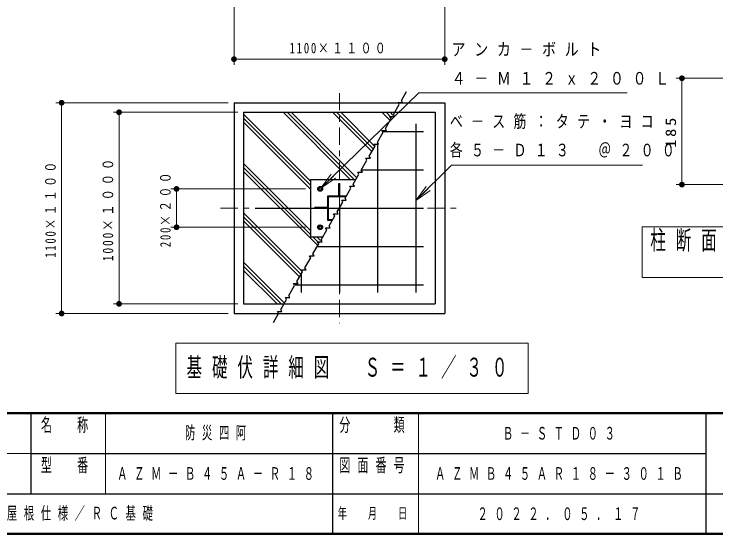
# Model space of a CAD drawing. Units: millimetres on the paper, with parts at other scales. Extents: x -385 to 7, y 0 to 267.
# Drawn here: x -190.4 to -68.2, y 0 to 90.5 of the extents above; entities that cross this region are included whole.
import ezdxf

# ---------------------------------------------------------------- set-up
doc = ezdxf.new("R2010")
doc.units = ezdxf.units.MM
doc.linetypes.add('USER2', pattern=[6, 3, -1, 1, -1])
doc.layers.add('LY_1', color=190, linetype='Continuous', lineweight=25)
doc.styles.add('ＭＳ ゴシック', font='')
doc.styles.get('ＭＳ ゴシック').set_extended_font_data('MS Gothic')

# ---------------------------------------------------------------- blocks, each defined once
blk = doc.blocks.new('filled_dot')
at = {"color": 0, "linetype": 'Continuous', "lineweight": -2, "const_width": 1.25}
blk.add_lwpolyline([(-0.625, 0, 1), (0.625, 0, 1)], format="xyb", close=True, dxfattribs=at)

msp = doc.modelspace()

# ---------------------------------------------------------------- linework, layer by layer
at = {"layer": 'LY_1', "color": 7, "lineweight": 13}
for p, q in [((-152.121, 107.701), (-152.121, 81.608)), ((-115.454, 107.701), (-115.454, 81.608)), ((-115.454, 82.608), (-152.121, 82.608)), ((-62.671, 79.285), (-75.171, 79.285)), ((-74.171, 60.785), (-74.171, 79.285)), ((-153.121, 75.035), (-183.121, 75.035)), ((-182.121, 38.368), (-182.121, 75.035)), ((-151.454, 73.368), (-173.121, 73.368)), ((-172.121, 40.035), (-172.121, 73.368)), ((-131.903, 61.701), (-143.569, 73.368)), ((-131.196, 61.701), (-142.862, 73.368)), ((-130.75, 61.963), (-142.155, 73.368)), ((-128.12, 66.517), (-134.971, 73.368)), ((-127.862, 66.966), (-134.264, 73.368)), ((-127.603, 67.414), (-133.557, 73.368)), ((-124.973, 71.968), (-126.373, 73.368)), ((-124.714, 72.417), (-125.666, 73.368)), ((-124.456, 72.865), (-124.958, 73.368)), ((-138.788, 61.402), (-150.454, 73.069)), ((-138.788, 60.695), (-150.454, 72.361)), ((-138.788, 59.988), (-150.454, 71.654)), ((-138.788, 52.803), (-150.454, 64.47)), ((-138.788, 52.096), (-150.454, 63.763)), ((-137.562, 50.164), (-150.454, 63.056)), ((-136.985, 60.171), (-135.185, 62.622)), ((-136.985, 60.171), (-134.836, 62.264)), ((-134.487, 61.906), (-136.985, 60.171)), ((-139.688, 60.035), (-163.121, 60.035)), ((-162.121, 53.368), (-162.121, 60.035)), ((-120.483, 58.002), (-118.706, 60.47)), ((-120.483, 58.002), (-118.354, 60.115)), ((-62.671, 60.785), (-75.171, 60.785)), ((-133.888, 59.451), (-133.688, 59.451)), ((-118.001, 59.761), (-120.483, 58.002)), ((-136.537, 56.602), (-136.537, 56.802)), ((-140.192, 45.609), (-150.454, 55.872)), ((-140.451, 45.161), (-150.454, 55.165)), ((-140.709, 44.713), (-150.454, 54.458)), ((-139.688, 53.368), (-163.121, 53.368)), ((-81.071, 53.435), (-81.071, 44.635)), ((-28.771, 53.435), (-81.071, 53.435)), ((-137.303, 50.612), (-138.393, 51.701)), ((-137.045, 51.06), (-137.685, 51.701)), ((-143.339, 40.158), (-150.454, 47.273)), ((-143.923, 40.035), (-150.454, 46.566)), ((-144.63, 40.035), (-150.454, 45.859)), ((-81.071, 44.635), (-28.771, 44.635)), ((-151.454, 40.035), (-173.121, 40.035)), ((-153.121, 38.368), (-183.121, 38.368)), ((-162.249, 33.225), (-162.249, 24.425)), ((-100.949, 33.225), (-162.249, 33.225)), ((-100.949, 24.425), (-100.949, 33.225)), ((-162.249, 24.425), (-100.949, 24.425)), ((-174.5, 21), (-174.5, 7)), ((-120, 21), (-120, 0)), ((-242.5, 14), (-187.5, 14))]:
    msp.add_line(p, q, dxfattribs=at)
at = {"layer": 'LY_1', "color": 7, "linetype": 'USER2', "lineweight": 13}
for p, q in [((-133.788, 76.722), (-133.788, 36.679)), ((-154.459, 56.701), (-112.736, 56.701))]:
    msp.add_line(p, q, dxfattribs=at)
at = {"layer": 'LY_1', "color": 7}
for p, q in [((-152.121, 75.035), (-152.121, 38.368)), ((-152.121, 75.035), (-115.454, 75.035)), ((-115.454, 75.035), (-115.454, 38.368)), ((-150.454, 73.368), (-150.454, 40.035)), ((-150.454, 73.368), (-117.121, 73.368)), ((-117.121, 73.368), (-117.121, 40.035)), ((-120.454, 71.368), (-120.454, 42.035)), ((-126.09, 70.035), (-119.121, 70.035)), ((-127.121, 68.248), (-127.121, 42.035)), ((-129.939, 63.368), (-119.121, 63.368)), ((-138.788, 61.701), (-130.901, 61.701)), ((-138.788, 61.701), (-138.788, 51.701)), ((-137.33, 60.396), (-137.538, 60.035)), ((-137.538, 60.034), (-137.33, 59.674)), ((-136.913, 60.395), (-137.329, 60.395)), ((-136.705, 60.034), (-136.913, 60.395)), ((-136.913, 59.674), (-136.705, 60.035)), ((-133.888, 58.785), (-133.888, 60.951)), ((-133.888, 60.951), (-133.688, 60.951)), ((-133.688, 58.785), (-133.688, 60.951)), ((-137.329, 59.674), (-136.913, 59.674)), ((-132.585, 58.785), (-135.871, 58.785)), ((-135.871, 58.785), (-135.871, 54.618)), ((-132.647, 58.678), (-135.764, 58.678)), ((-135.764, 58.678), (-135.764, 54.725)), ((-148.454, 56.701), (-119.121, 56.701)), ((-135.871, 56.802), (-138.037, 56.802)), ((-138.037, 56.602), (-138.037, 56.802)), ((-135.871, 56.602), (-138.037, 56.602)), ((-133.788, 56.701), (-133.788, 42.035)), ((-135.871, 54.618), (-134.991, 54.618)), ((-135.764, 54.725), (-134.929, 54.725)), ((-137.538, 53.368), (-137.33, 53.729)), ((-137.33, 53.007), (-137.538, 53.368)), ((-137.329, 53.729), (-136.913, 53.729)), ((-136.913, 53.007), (-137.329, 53.007)), ((-136.913, 53.729), (-136.705, 53.368)), ((-136.704, 53.368), (-136.913, 53.007)), ((-138.788, 51.701), (-136.674, 51.701)), ((-137.637, 50.035), (-119.121, 50.035)), ((-140.454, 45.154), (-140.454, 42.035)), ((-141.486, 43.368), (-119.121, 43.368)), ((-150.454, 40.035), (-117.121, 40.035)), ((-152.121, 38.368), (-115.454, 38.368))]:
    msp.add_line(p, q, dxfattribs=at)
at = {"layer": 'LY_1', "color": 7, "lineweight": 50}
for p, q in [((-385, 21), (0, 21)), ((-385, 0), (0, 0))]:
    msp.add_line(p, q, dxfattribs=at)
at = {"layer": 'LY_1', "color": 211}
for p, q in [((-187.5, 21), (-187.5, 7)), ((-135, 21), (-135, 0)), ((-70, 21), (-70, 0)), ((-187.5, 14), (-70, 14)), ((-242.5, 7), (0, 7))]:
    msp.add_line(p, q, dxfattribs=at)
at = {"layer": 'LY_1', "color": 7}
msp.add_lwpolyline([(-145.268, 36.816), (-144.379, 38.357), (-144.579, 38.704), (-143.779, 38.704), (-143.979, 39.05), (-142.979, 40.782), (-143.179, 41.129), (-142.379, 41.129), (-142.579, 41.475), (-141.579, 43.207), (-141.779, 43.553), (-140.979, 43.553), (-141.179, 43.9), (-140.179, 45.632), (-140.379, 45.978), (-139.579, 45.978), (-139.779, 46.325), (-138.779, 48.057), (-138.979, 48.403), (-138.179, 48.403), (-138.379, 48.75), (-137.379, 50.482), (-137.579, 50.828), (-136.779, 50.828), (-136.979, 51.175), (-135.979, 52.907), (-136.179, 53.253), (-135.379, 53.253), (-135.579, 53.599), (-134.579, 55.331), (-134.779, 55.678), (-133.979, 55.678), (-134.179, 56.024), (-133.179, 57.756), (-133.379, 58.103), (-132.579, 58.103), (-132.779, 58.449), (-131.779, 60.181), (-131.979, 60.528), (-131.179, 60.528), (-131.379, 60.874), (-130.379, 62.606), (-130.579, 62.952), (-129.779, 62.952), (-129.979, 63.299), (-128.979, 65.031), (-129.179, 65.377), (-128.379, 65.377), (-128.579, 65.724), (-127.579, 67.456), (-127.779, 67.802), (-126.979, 67.802), (-127.179, 68.149), (-126.179, 69.881), (-126.379, 70.227), (-125.579, 70.227), (-125.779, 70.573), (-124.779, 72.306), (-124.979, 72.652), (-124.179, 72.652), (-124.379, 72.998), (-123.379, 74.73), (-123.579, 75.077), (-122.779, 75.077), (-122.979, 75.423), (-122.089, 76.964)], dxfattribs=at)
at = {"layer": 'LY_1', "color": 7, "lineweight": 13}
for points in [[(-136.985, 60.171), (-119.951, 76.763), (-83.692, 76.763)], [(-120.483, 58.002), (-114.264, 64.174), (-81.045, 64.174)]]:
    msp.add_lwpolyline(points, dxfattribs=at)
at = {"layer": 'LY_1', "color": 7}
for centre, radius in [((-137.121, 60.035), 0.417), ((-137.121, 60.035), 0.361), ((-137.121, 60.035), 0.212), ((-137.121, 53.368), 0.417), ((-137.121, 53.368), 0.361), ((-137.121, 53.368), 0.212)]:
    msp.add_circle(centre, radius, dxfattribs=at)

# ---------------------------------------------------------------- block references
at = {"layer": 'LY_1', "color": 7, "lineweight": 13, "xscale": 0.4, "yscale": 0.4}
msp.add_blockref('filled_dot', (-152.121, 82.608), dxfattribs=at)
for p, rotation in [((-115.454, 82.608), 180), ((-74.171, 79.285), 270), ((-182.121, 75.035), 270), ((-172.121, 73.368), 270), ((-74.171, 60.785), 90), ((-162.121, 60.035), 270), ((-162.121, 53.368), 90), ((-172.121, 40.035), 90), ((-182.121, 38.368), 90)]:
    msp.add_blockref('filled_dot', p, dxfattribs=dict(at, rotation=rotation))

# ---------------------------------------------------------------- texts
at = {"layer": 'LY_1', "color": 7, "style": 'ＭＳ ゴシック'}
for s, insert, char_height, attachment_point in [('\\T1.64;\\W0.8;アンカ－ボルト', (-114.228, 84.263), 2.199, 4), ('\\T1.32;\\W0.75;1100×１１００', (-133.788, 83.608), 1.833, 8), ('\\T1.64;\\W0.8;４－Ｍ１２ｘ２００Ｌ', (-114.228, 79.263), 2.199, 4), ('\\T1.64;\\W0.75;ベ－ス筋：タテ・ヨコ', (-114.557, 71.674), 2.199, 4), ('\\T1.64;\\W0.75;各５－Ｄ１３\u3000＠２００', (-114.557, 66.674), 2.199, 4), ('\\T1.64;\\W0.6;柱断面図\u3000Ｓ＝１／１０', (-79.671, 52.785), 3.299, 1), ('\\T1.64;\\W0.6;基礎伏詳細図\u3000Ｓ＝１／３０', (-131.599, 28.825), 3.299, 5), ('\\T1.64;\\W0.6;防災四阿', (-154.75, 17.5), 2.199, 5), ('\\T1.64;\\W0.6;Ｂ－ＳＴＤ０３', (-95, 17.5), 2.199, 5), ('\\T1.64;\\W0.6;ＡＺＭ－Ｂ４５Ａ－Ｒ１８', (-154.75, 10.5), 2.199, 5), ('\\T1.64;\\W0.6;ＡＺＭＢ４５ＡＲ１８－３０１Ｂ', (-95, 10.5), 2.199, 5), ('\\T1.64;\\W0.6;アルミ屋根仕様／ＲＣ基礎', (-200.5, 3.5), 2.199, 4), ('\\T1.64;\\W0.6;２０２２．０５．１７', (-95, 3.5), 2.199, 5)]:
    msp.add_mtext(s, dxfattribs=dict(at, insert=insert, char_height=char_height, attachment_point=attachment_point))
at = {"layer": 'LY_1', "color": 7, "char_height": 1.833, "attachment_point": 8, "rotation": 90, "style": 'ＭＳ ゴシック'}
for s, insert in [('\\T1.33;\\W1.15;185', (-75.171, 70.035)), ('\\T1.32;\\W0.8;1000×１０００', (-173.121, 56.701)), ('\\T1.32;\\W0.75;1100×１１００', (-183.121, 56.701)), ('\\T1.32;\\W0.75;200×２００', (-163.121, 56.701))]:
    msp.add_mtext(s, dxfattribs=dict(at, insert=insert))
at = {"layer": 'LY_1', "color": 4, "style": 'ＭＳ ゴシック'}
for s, insert, char_height, attachment_point in [('\\T1.64;\\W0.6;名\u3000称', (-181, 20.167), 2.346, 2), ('\\T1.64;\\W0.6;分\u3000\u3000類', (-127.5, 20.167), 2.346, 2), ('\\T1.64;\\W0.6;型\u3000番', (-181, 13.167), 2.346, 2), ('\\T1.64;\\W0.6;図面番号', (-127.5, 13.167), 2.346, 2), ('\\T1.64;\\W0.6;年\u3000月\u3000日', (-127.5, 3.5), 1.906, 5)]:
    msp.add_mtext(s, dxfattribs=dict(at, insert=insert, char_height=char_height, attachment_point=attachment_point))

doc.saveas('drawing.dxf')
